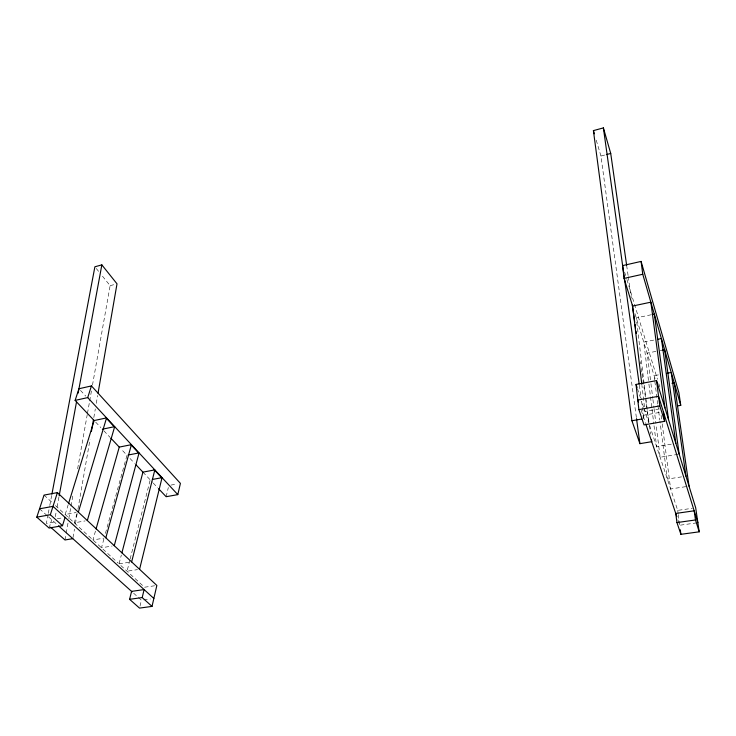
<?xml version="1.0" encoding="UTF-8"?>
<svg xmlns="http://www.w3.org/2000/svg" width="736" height="736" viewBox="0 0 736 736"><rect width="100%" height="100%" fill="white"/><g stroke="black" fill="none" stroke-linecap="round" stroke-linejoin="round"><path stroke-width="0.55" stroke-dasharray="3.68 2.76" d="M73.002 537.602L74.474 529.138M75.385 523.848L77.151 513.682M77.933 509.174L90.04 439.337M93.812 417.597L95.312 408.931M96.278 403.374L97.649 395.48M64.998 539.966L66.001 534.318M66.203 533.186L68.006 523.011M68.807 518.494L70.812 507.196M71.015 506.064L73.02 494.758M77.63 468.758L87.262 414.506M87.464 413.374L89.47 402.077M89.663 400.945L91.476 390.77M92.478 385.121L110.124 285.66L101.816 275.356M55.301 516.7L56.092 512.412M57.077 507.058L58.944 496.984M48.079 514.436L46.377 523.443L54.308 522.054M48.3 513.314L49.57 506.552M49.781 505.43L51.704 495.3M139.996 606.133L141.413 600.208L131.569 591.376M166.143 496.708L168.332 487.517M129.867 560.068L127.043 571.21L137.485 569.627M130.152 558.955L150.218 479.854M154.615 585.773L144.514 587.227L119.03 563.859L121.339 555.018M103.905 538.954L101.476 547.768L112.139 546.038M105.423 533.453L126.988 455.271L120.805 448.73M95.459 531.107L92.957 539.957L103.684 538.172M77.041 513.581L74.262 522.818L85.146 520.922M68.218 504.638L65.182 514.492L76.139 512.541M49.082 528.034L51.713 519.726M110.124 285.66L115.037 284.363M636.373 417.524L600.944 156.032L605.286 154.882M651.121 314.778L636.263 317.878L644.156 383.98M653.678 340.115L643.752 342.102L648.784 382.987M655.886 351.394L647.146 353.114L650.817 382.536M660.247 350.538L662.437 350.106M658.398 374.882L654.12 375.691L654.7 380.236M170.927 485.098L177.247 483.948M659.41 408.931L644.994 411.488L641.939 385.489M57.279 518.742L62.836 517.758M642.924 415.38L660.146 412.335M671.333 444.139L656.604 446.577L653.954 425.003M678.058 454.342L660.137 457.24L656.043 424.424M119.03 563.859L129.536 562.24M681.582 476.864L667.359 479.062L659.944 421.13M685.786 486.662L670.634 488.962L662.133 423.31M649.63 425.5L677.727 510.388L692.328 508.291M143.676 599.886L150.457 598.948M677.884 519.818L679.705 525.246L696.734 522.873M39.542 508.806L47.656 516.083M48.466 516.81L57.675 525.072M44.04 495.107L52.192 502.578M55.448 505.568L118.192 563.095M95.652 422.114L100.869 427.634M103.896 430.836L110.041 437.34M130.024 458.482L134.578 463.303M142.922 472.135L152.49 482.264M153.244 483.064L157.798 487.876M80.472 390.384L85.799 396.115M96.278 268.493L99.047 271.924M641.222 410.274L645.417 422.823M637.422 388.617L640.532 398.02M643.623 407.358L641.571 401.157L644.018 418.628M643.972 408.388L648.812 423.025M634.938 313.573L655.077 378.773M624.606 272.044L626.575 278.475M626.906 279.551L657.469 379.288M658.821 383.686L659.833 386.98M596.234 140.153L600.944 156.032M626.658 265.402L628.102 275.577M628.259 276.708L631.322 298.2M640.348 361.67L640.67 363.934M641.314 368.442L641.958 372.959M642.114 374.09L648.968 422.262M649.437 425.518L650.661 434.148M639.345 385.213L641.258 398.875M677.727 510.388L678.15 513.572M678.288 514.639L679.705 525.246M661.103 415.389L661.986 422.179M654.847 381.368L657.754 404.092M657.901 405.223L659.796 419.998M650.955 383.668L652.795 398.388M652.933 399.519L653.927 407.44M654.065 408.572L655.905 423.283M648.922 384.118L651.857 407.974M651.995 409.106L653.816 423.872M644.285 385.121L648.683 421.958M643.052 416.438L643.292 418.554"/><path stroke-width="1.1" d="M91.411 431.443L93.435 419.768M98.035 393.226L117.006 283.838L101.853 264.877L94.889 266.782L51.916 494.169M59.147 495.871L76.526 401.874M78.145 393.125L101.853 264.877M152.021 606.4L142.204 597.558L144.109 589.582L131.569 591.376L129.61 599.325L139.527 608.102L152.021 606.4L156.851 585.442L57.399 492.605L44.04 495.107L36.8 517.16L49.082 528.034L62.496 525.706L65.062 517.371M158.553 488.676L166.143 496.708L177.808 494.629L180.412 483.368L91.439 385.922L78.954 388.746L75.127 400.393L94.162 420.541L106.564 417.901L78.338 512.155M139.573 569.314L162.049 477.664L152.361 479.458M131.643 561.908L154.836 469.89L142.922 472.135L136.096 464.913M121.909 552.81L142.922 472.135M114.264 545.698L139.058 452.898L128.082 455.05M105.828 537.823L131.413 444.664L119.26 447.102L110.814 438.159M96.085 528.899L119.26 447.102M87.326 520.545L114.678 426.641L102.359 429.208M68.558 503.544L94.162 420.541M36.8 517.16L50.333 514.74L57.399 492.605M75.127 400.393L87.713 397.596L91.439 385.922M651.424 439.539L651.737 441.692L639.915 443.67L631.911 420.744L593.409 130.622L603.382 127.898L610.724 153.447L626.658 265.402M606.381 154.597L610.724 153.447M677.433 405.913L680.745 405.324L678.914 392.794L641.093 261.418L622.628 265.604L624.073 278.401L632.61 306.047L641.81 384.358M624.073 278.401L642.758 274.252L641.093 261.418M632.61 306.047L650.854 302.174L664.948 407.946M652.188 314.557L654.313 314.116L668.536 419.594M658.085 339.232L661.397 338.569L675.86 443.394M662.437 350.106L664.617 349.683L679.181 454.158M666.945 373.272L671.223 372.462L685.961 476.192M663.375 411.764L664.636 421.323L644.028 424.893L638.885 409.63L636.042 384.431L656.53 380.604L695.695 507.803L699.2 531.824L680.901 534.318L676.945 522.569L675.749 513.443L694.168 510.802L695.492 519.966L699.2 531.824M671.968 383.244L674.222 382.821L689.034 486.174M39.542 508.806L53.01 506.359L153.852 598.469M638.885 409.63L659.806 405.895L664.636 421.323M631.911 420.744L641.81 419.014M72.818 538.66L64.998 539.966L50.609 527.197M129.61 599.325L142.204 597.558M676.945 522.569L695.492 519.966M58.512 525.826L132.103 591.845M50.333 514.74L62.496 525.706M106.582 418.48L114.365 426.862M130.695 444.443L138.478 452.815M154.036 469.568L161.819 477.94M87.713 397.596L177.808 494.629M638.489 402.123L637.799 400.062L658.564 396.29L697.875 522.716M645.766 423.872L676.826 516.663M636.042 384.431L637.072 387.568M593.409 130.622L594.357 133.796M642.758 274.252L680.745 405.324M632.288 304.998L634.726 322.166M635.048 324.42L635.536 327.805M636.014 331.191L636.336 333.454M603.382 127.898L639.188 384.072M636.52 418.664L639.915 443.67M680.303 529.782L680.901 534.318M656.53 380.604L659.806 405.895"/></g></svg>
